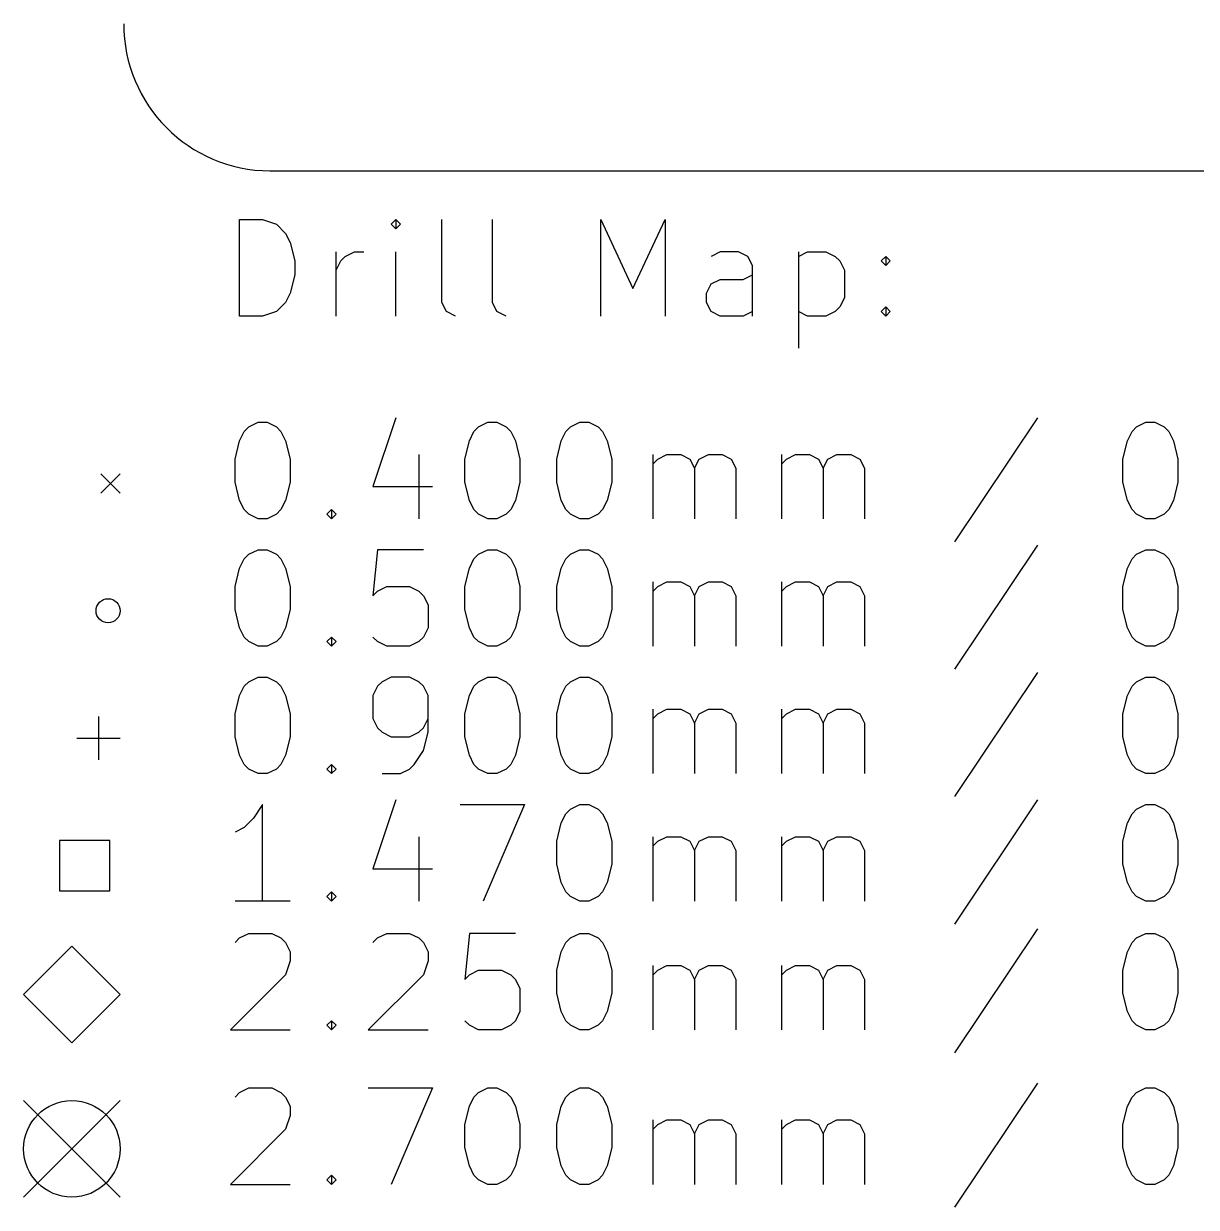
# Model space of a CAD drawing. Extents: x -0.1 to 15.2, y -5.9 to 0.
# Drawn here: x -0.082 to 0.875, y -5.886 to -4.92 of the extents above; entities that cross this region are included whole.
import ezdxf

# ---------------------------------------------------------------- set-up
doc = ezdxf.new("R2010")
doc.units = 0
doc.header["$MEASUREMENT"] = 0
doc.layers.add('BLACK', color=7, linetype='CONTINUOUS')

msp = doc.modelspace()

# ---------------------------------------------------------------- linework, layer by layer
at = {"layer": 'BLACK', "linetype": 'CONTINUOUS'}
for p, q in [((0.119291, -5.04055), (15.076, -5.04055)), ((0.094534, -5.15905), (0.094534, -5.08031)), ((0.094534, -5.08031), (0.113282, -5.08031)), ((0.113282, -5.08031), (0.124531, -5.08406)), ((0.124531, -5.08406), (0.13203, -5.09155)), ((0.222018, -5.08031), (0.218269, -5.08406)), ((0.218269, -5.08406), (0.222018, -5.0878)), ((0.225768, -5.08406), (0.222018, -5.08031)), ((0.222018, -5.08031), (0.222018, -5.0878)), ((0.222018, -5.0878), (0.225768, -5.08406)), ((0.259514, -5.1478), (0.259514, -5.08031)), ((0.300759, -5.1478), (0.300759, -5.08031)), ((0.389248, -5.15905), (0.389248, -5.08031)), ((0.389248, -5.08031), (0.415494, -5.13655)), ((0.415494, -5.13655), (0.441741, -5.08031)), ((0.441741, -5.08031), (0.441741, -5.15905)), ((0.13203, -5.09155), (0.135779, -5.09905)), ((0.135779, -5.09905), (0.139529, -5.11405)), ((0.173275, -5.15905), (0.173275, -5.10655)), ((0.180774, -5.1103), (0.188273, -5.10655)), ((0.188273, -5.10655), (0.195772, -5.10655)), ((0.222018, -5.15905), (0.222018, -5.10655)), ((0.486735, -5.10655), (0.479236, -5.1103)), ((0.501734, -5.10655), (0.486735, -5.10655)), ((0.509233, -5.1103), (0.501734, -5.10655)), ((0.550477, -5.10655), (0.550477, -5.18529)), ((0.550477, -5.1103), (0.557976, -5.10655)), ((0.557976, -5.10655), (0.572975, -5.10655)), ((0.572975, -5.10655), (0.580474, -5.1103)), ((0.139529, -5.11405), (0.139529, -5.1253)), ((0.173275, -5.12155), (0.177024, -5.11405)), ((0.177024, -5.11405), (0.180774, -5.1103)), ((0.512982, -5.1178), (0.509233, -5.1103)), ((0.580474, -5.1103), (0.584223, -5.11405)), ((0.584223, -5.11405), (0.587973, -5.12155)), ((0.617969, -5.11405), (0.621719, -5.1103)), ((0.621719, -5.1178), (0.617969, -5.11405)), ((0.621719, -5.1103), (0.625468, -5.11405)), ((0.621719, -5.1103), (0.621719, -5.1178)), ((0.625468, -5.11405), (0.621719, -5.1178)), ((0.139529, -5.1253), (0.135779, -5.1403)), ((0.505483, -5.12905), (0.512982, -5.1253)), ((0.512982, -5.15905), (0.512982, -5.1178)), ((0.587973, -5.12155), (0.587973, -5.14405)), ((0.475487, -5.1403), (0.479236, -5.1328)), ((0.479236, -5.1328), (0.486735, -5.12905)), ((0.486735, -5.12905), (0.505483, -5.12905)), ((0.135779, -5.1403), (0.13203, -5.1478)), ((0.475487, -5.1478), (0.475487, -5.1403)), ((0.587973, -5.14405), (0.584223, -5.15155)), ((0.124531, -5.1553), (0.113282, -5.15905)), ((0.13203, -5.1478), (0.124531, -5.1553)), ((0.263263, -5.1553), (0.259514, -5.1478)), ((0.270762, -5.15905), (0.263263, -5.1553)), ((0.304508, -5.1553), (0.300759, -5.1478)), ((0.312007, -5.15905), (0.304508, -5.1553)), ((0.479236, -5.1553), (0.475487, -5.1478)), ((0.486735, -5.15905), (0.479236, -5.1553)), ((0.512982, -5.1553), (0.505483, -5.15905)), ((0.557976, -5.15905), (0.550477, -5.1553)), ((0.580474, -5.1553), (0.572975, -5.15905)), ((0.584223, -5.15155), (0.580474, -5.1553)), ((0.617969, -5.1553), (0.621719, -5.15155)), ((0.621719, -5.15905), (0.617969, -5.1553)), ((0.621719, -5.15155), (0.625468, -5.1553)), ((0.621719, -5.15155), (0.621719, -5.15905)), ((0.625468, -5.1553), (0.621719, -5.15905)), ((0.113282, -5.15905), (0.094534, -5.15905)), ((0.505483, -5.15905), (0.486735, -5.15905)), ((0.572975, -5.15905), (0.557976, -5.15905)), ((0.222018, -5.24191), (0.203271, -5.29815)), ((0.745453, -5.24191), (0.677962, -5.34315)), ((0.098284, -5.25316), (0.102033, -5.24941)), ((0.102033, -5.24941), (0.109533, -5.24566)), ((0.109533, -5.24566), (0.117032, -5.24566)), ((0.117032, -5.24566), (0.124531, -5.24941)), ((0.124531, -5.24941), (0.12828, -5.25316)), ((0.285761, -5.25316), (0.28951, -5.24941)), ((0.28951, -5.24941), (0.297009, -5.24566)), ((0.297009, -5.24566), (0.304508, -5.24566)), ((0.304508, -5.24566), (0.312007, -5.24941)), ((0.312007, -5.24941), (0.315757, -5.25316)), ((0.360751, -5.25316), (0.364501, -5.24941)), ((0.364501, -5.24941), (0.372, -5.24566)), ((0.372, -5.24566), (0.379499, -5.24566)), ((0.379499, -5.24566), (0.386998, -5.24941)), ((0.386998, -5.24941), (0.390747, -5.25316)), ((0.822693, -5.25316), (0.826443, -5.24941)), ((0.826443, -5.24941), (0.833942, -5.24566)), ((0.833942, -5.24566), (0.841441, -5.24566)), ((0.841441, -5.24566), (0.84894, -5.24941)), ((0.84894, -5.24941), (0.85269, -5.25316)), ((0.090785, -5.27566), (0.094534, -5.26066)), ((0.094534, -5.26066), (0.098284, -5.25316)), ((0.12828, -5.25316), (0.13203, -5.26066)), ((0.13203, -5.26066), (0.135779, -5.27566)), ((0.278261, -5.27566), (0.282011, -5.26066)), ((0.282011, -5.26066), (0.285761, -5.25316)), ((0.315757, -5.25316), (0.319506, -5.26066)), ((0.319506, -5.26066), (0.323256, -5.27566)), ((0.353252, -5.27566), (0.357002, -5.26066)), ((0.357002, -5.26066), (0.360751, -5.25316)), ((0.390747, -5.25316), (0.394497, -5.26066)), ((0.394497, -5.26066), (0.398246, -5.27566)), ((0.815194, -5.27566), (0.818944, -5.26066)), ((0.818944, -5.26066), (0.822693, -5.25316)), ((0.85269, -5.25316), (0.856439, -5.26066)), ((0.856439, -5.26066), (0.860189, -5.27566)), ((0.240766, -5.27191), (0.240766, -5.3244)), ((0.431992, -5.3244), (0.431992, -5.27191)), ((0.435742, -5.27566), (0.443241, -5.27191)), ((0.443241, -5.27191), (0.454489, -5.27191)), ((0.454489, -5.27191), (0.461989, -5.27566)), ((0.469488, -5.27566), (0.476987, -5.27191)), ((0.476987, -5.27191), (0.488235, -5.27191)), ((0.488235, -5.27191), (0.495734, -5.27566)), ((0.536979, -5.3244), (0.536979, -5.27191)), ((0.540729, -5.27566), (0.548228, -5.27191)), ((0.548228, -5.27191), (0.559476, -5.27191)), ((0.559476, -5.27191), (0.566975, -5.27566)), ((0.574474, -5.27566), (0.581974, -5.27191)), ((0.581974, -5.27191), (0.593222, -5.27191)), ((0.593222, -5.27191), (0.600721, -5.27566)), ((0.090785, -5.2944), (0.090785, -5.27566)), ((0.135779, -5.27566), (0.135779, -5.2944)), ((0.278261, -5.2944), (0.278261, -5.27566)), ((0.323256, -5.27566), (0.323256, -5.2944)), ((0.353252, -5.2944), (0.353252, -5.27566)), ((0.398246, -5.27566), (0.398246, -5.2944)), ((0.431992, -5.27941), (0.435742, -5.27566)), ((0.461989, -5.27566), (0.465738, -5.28316)), ((0.465738, -5.28316), (0.469488, -5.27566)), ((0.495734, -5.27566), (0.499484, -5.28316)), ((0.536979, -5.27941), (0.540729, -5.27566)), ((0.566975, -5.27566), (0.570725, -5.28316)), ((0.570725, -5.28316), (0.574474, -5.27566)), ((0.600721, -5.27566), (0.604471, -5.28316)), ((0.815194, -5.2944), (0.815194, -5.27566)), ((0.860189, -5.27566), (0.860189, -5.2944)), ((-0.018701, -5.2876), (-0.002953, -5.30335)), ((-0.002953, -5.2876), (-0.018701, -5.30335)), ((0.465738, -5.28316), (0.465738, -5.3244)), ((0.499484, -5.28316), (0.499484, -5.3244)), ((0.570725, -5.28316), (0.570725, -5.3244)), ((0.604471, -5.28316), (0.604471, -5.3244)), ((0.094534, -5.3094), (0.090785, -5.2944)), ((0.135779, -5.2944), (0.13203, -5.3094)), ((0.203271, -5.29815), (0.252015, -5.29815)), ((0.282011, -5.3094), (0.278261, -5.2944)), ((0.323256, -5.2944), (0.319506, -5.3094)), ((0.357002, -5.3094), (0.353252, -5.2944)), ((0.398246, -5.2944), (0.394497, -5.3094)), ((0.818944, -5.3094), (0.815194, -5.2944)), ((0.860189, -5.2944), (0.856439, -5.3094)), ((0.098284, -5.3169), (0.094534, -5.3094)), ((0.13203, -5.3094), (0.12828, -5.3169)), ((0.285761, -5.3169), (0.282011, -5.3094)), ((0.319506, -5.3094), (0.315757, -5.3169)), ((0.360751, -5.3169), (0.357002, -5.3094)), ((0.394497, -5.3094), (0.390747, -5.3169)), ((0.822693, -5.3169), (0.818944, -5.3094)), ((0.856439, -5.3094), (0.85269, -5.3169)), ((0.102033, -5.32065), (0.098284, -5.3169)), ((0.12828, -5.3169), (0.124531, -5.32065)), ((0.165776, -5.32065), (0.169525, -5.3169)), ((0.169525, -5.3169), (0.173275, -5.32065)), ((0.169525, -5.3169), (0.169525, -5.3244)), ((0.28951, -5.32065), (0.285761, -5.3169)), ((0.315757, -5.3169), (0.312007, -5.32065)), ((0.364501, -5.32065), (0.360751, -5.3169)), ((0.390747, -5.3169), (0.386998, -5.32065)), ((0.826443, -5.32065), (0.822693, -5.3169)), ((0.85269, -5.3169), (0.84894, -5.32065)), ((0.109533, -5.3244), (0.102033, -5.32065)), ((0.117032, -5.3244), (0.109533, -5.3244)), ((0.124531, -5.32065), (0.117032, -5.3244)), ((0.169525, -5.3244), (0.165776, -5.32065)), ((0.173275, -5.32065), (0.169525, -5.3244)), ((0.297009, -5.3244), (0.28951, -5.32065)), ((0.304508, -5.3244), (0.297009, -5.3244)), ((0.312007, -5.32065), (0.304508, -5.3244)), ((0.372, -5.3244), (0.364501, -5.32065)), ((0.379499, -5.3244), (0.372, -5.3244)), ((0.386998, -5.32065), (0.379499, -5.3244)), ((0.833942, -5.3244), (0.826443, -5.32065)), ((0.841441, -5.3244), (0.833942, -5.3244)), ((0.84894, -5.32065), (0.841441, -5.3244)), ((0.745453, -5.34585), (0.677962, -5.44708)), ((0.094534, -5.3646), (0.098284, -5.3571)), ((0.098284, -5.3571), (0.102033, -5.35335)), ((0.102033, -5.35335), (0.109533, -5.3496)), ((0.109533, -5.3496), (0.117032, -5.3496)), ((0.117032, -5.3496), (0.124531, -5.35335)), ((0.124531, -5.35335), (0.12828, -5.3571)), ((0.12828, -5.3571), (0.13203, -5.3646)), ((0.20702, -5.3496), (0.203271, -5.38709)), ((0.244516, -5.3496), (0.20702, -5.3496)), ((0.282011, -5.3646), (0.285761, -5.3571)), ((0.285761, -5.3571), (0.28951, -5.35335)), ((0.28951, -5.35335), (0.297009, -5.3496)), ((0.297009, -5.3496), (0.304508, -5.3496)), ((0.304508, -5.3496), (0.312007, -5.35335)), ((0.312007, -5.35335), (0.315757, -5.3571)), ((0.315757, -5.3571), (0.319506, -5.3646)), ((0.357002, -5.3646), (0.360751, -5.3571)), ((0.360751, -5.3571), (0.364501, -5.35335)), ((0.364501, -5.35335), (0.372, -5.3496)), ((0.372, -5.3496), (0.379499, -5.3496)), ((0.379499, -5.3496), (0.386998, -5.35335)), ((0.386998, -5.35335), (0.390747, -5.3571)), ((0.390747, -5.3571), (0.394497, -5.3646)), ((0.818944, -5.3646), (0.822693, -5.3571)), ((0.822693, -5.3571), (0.826443, -5.35335)), ((0.826443, -5.35335), (0.833942, -5.3496)), ((0.833942, -5.3496), (0.841441, -5.3496)), ((0.841441, -5.3496), (0.84894, -5.35335)), ((0.84894, -5.35335), (0.85269, -5.3571)), ((0.85269, -5.3571), (0.856439, -5.3646)), ((0.090785, -5.37959), (0.094534, -5.3646)), ((0.13203, -5.3646), (0.135779, -5.37959)), ((0.278261, -5.37959), (0.282011, -5.3646)), ((0.319506, -5.3646), (0.323256, -5.37959)), ((0.353252, -5.37959), (0.357002, -5.3646)), ((0.394497, -5.3646), (0.398246, -5.37959)), ((0.815194, -5.37959), (0.818944, -5.3646)), ((0.856439, -5.3646), (0.860189, -5.37959)), ((0.431992, -5.42834), (0.431992, -5.37584)), ((0.435742, -5.37959), (0.443241, -5.37584)), ((0.443241, -5.37584), (0.454489, -5.37584)), ((0.454489, -5.37584), (0.461989, -5.37959)), ((0.469488, -5.37959), (0.476987, -5.37584)), ((0.476987, -5.37584), (0.488235, -5.37584)), ((0.488235, -5.37584), (0.495734, -5.37959)), ((0.536979, -5.42834), (0.536979, -5.37584)), ((0.540729, -5.37959), (0.548228, -5.37584)), ((0.548228, -5.37584), (0.559476, -5.37584)), ((0.559476, -5.37584), (0.566975, -5.37959)), ((0.574474, -5.37959), (0.581974, -5.37584)), ((0.581974, -5.37584), (0.593222, -5.37584)), ((0.593222, -5.37584), (0.600721, -5.37959)), ((0.090785, -5.39834), (0.090785, -5.37959)), ((0.135779, -5.37959), (0.135779, -5.39834)), ((0.203271, -5.38709), (0.20702, -5.38334)), ((0.20702, -5.38334), (0.214519, -5.37959)), ((0.214519, -5.37959), (0.233267, -5.37959)), ((0.233267, -5.37959), (0.240766, -5.38334)), ((0.240766, -5.38334), (0.244516, -5.38709)), ((0.244516, -5.38709), (0.248265, -5.39459)), ((0.278261, -5.39834), (0.278261, -5.37959)), ((0.323256, -5.37959), (0.323256, -5.39834)), ((0.353252, -5.39834), (0.353252, -5.37959)), ((0.398246, -5.37959), (0.398246, -5.39834)), ((0.431992, -5.38334), (0.435742, -5.37959)), ((0.461989, -5.37959), (0.465738, -5.38709)), ((0.465738, -5.38709), (0.469488, -5.37959)), ((0.465738, -5.38709), (0.465738, -5.42834)), ((0.495734, -5.37959), (0.499484, -5.38709)), ((0.499484, -5.38709), (0.499484, -5.42834)), ((0.536979, -5.38334), (0.540729, -5.37959)), ((0.566975, -5.37959), (0.570725, -5.38709)), ((0.570725, -5.38709), (0.574474, -5.37959)), ((0.570725, -5.38709), (0.570725, -5.42834)), ((0.600721, -5.37959), (0.604471, -5.38709)), ((0.604471, -5.38709), (0.604471, -5.42834)), ((0.815194, -5.39834), (0.815194, -5.37959)), ((0.860189, -5.37959), (0.860189, -5.39834)), ((0.248265, -5.39459), (0.248265, -5.41334)), ((0.094534, -5.41334), (0.090785, -5.39834)), ((0.135779, -5.39834), (0.13203, -5.41334)), ((0.282011, -5.41334), (0.278261, -5.39834)), ((0.323256, -5.39834), (0.319506, -5.41334)), ((0.357002, -5.41334), (0.353252, -5.39834)), ((0.398246, -5.39834), (0.394497, -5.41334)), ((0.818944, -5.41334), (0.815194, -5.39834)), ((0.860189, -5.39834), (0.856439, -5.41334)), ((0.098284, -5.42084), (0.094534, -5.41334)), ((0.13203, -5.41334), (0.12828, -5.42084)), ((0.248265, -5.41334), (0.244516, -5.42084)), ((0.285761, -5.42084), (0.282011, -5.41334)), ((0.319506, -5.41334), (0.315757, -5.42084)), ((0.360751, -5.42084), (0.357002, -5.41334)), ((0.394497, -5.41334), (0.390747, -5.42084)), ((0.822693, -5.42084), (0.818944, -5.41334)), ((0.856439, -5.41334), (0.85269, -5.42084)), ((0.102033, -5.42459), (0.098284, -5.42084)), ((0.109533, -5.42834), (0.102033, -5.42459)), ((0.124531, -5.42459), (0.117032, -5.42834)), ((0.12828, -5.42084), (0.124531, -5.42459)), ((0.165776, -5.42459), (0.169525, -5.42084)), ((0.169525, -5.42834), (0.165776, -5.42459)), ((0.169525, -5.42084), (0.173275, -5.42459)), ((0.169525, -5.42084), (0.169525, -5.42834)), ((0.173275, -5.42459), (0.169525, -5.42834)), ((0.20702, -5.42459), (0.203271, -5.42084)), ((0.214519, -5.42834), (0.20702, -5.42459)), ((0.240766, -5.42459), (0.233267, -5.42834)), ((0.244516, -5.42084), (0.240766, -5.42459)), ((0.28951, -5.42459), (0.285761, -5.42084)), ((0.297009, -5.42834), (0.28951, -5.42459)), ((0.312007, -5.42459), (0.304508, -5.42834)), ((0.315757, -5.42084), (0.312007, -5.42459)), ((0.364501, -5.42459), (0.360751, -5.42084)), ((0.372, -5.42834), (0.364501, -5.42459)), ((0.386998, -5.42459), (0.379499, -5.42834)), ((0.390747, -5.42084), (0.386998, -5.42459)), ((0.826443, -5.42459), (0.822693, -5.42084)), ((0.833942, -5.42834), (0.826443, -5.42459)), ((0.84894, -5.42459), (0.841441, -5.42834)), ((0.85269, -5.42084), (0.84894, -5.42459)), ((0.117032, -5.42834), (0.109533, -5.42834)), ((0.233267, -5.42834), (0.214519, -5.42834)), ((0.304508, -5.42834), (0.297009, -5.42834)), ((0.379499, -5.42834), (0.372, -5.42834)), ((0.841441, -5.42834), (0.833942, -5.42834)), ((0.102033, -5.45728), (0.109533, -5.45353)), ((0.109533, -5.45353), (0.117032, -5.45353)), ((0.117032, -5.45353), (0.124531, -5.45728)), ((0.218269, -5.45353), (0.21077, -5.45728)), ((0.233267, -5.45353), (0.218269, -5.45353)), ((0.240766, -5.45728), (0.233267, -5.45353)), ((0.28951, -5.45728), (0.297009, -5.45353)), ((0.297009, -5.45353), (0.304508, -5.45353)), ((0.304508, -5.45353), (0.312007, -5.45728)), ((0.364501, -5.45728), (0.372, -5.45353)), ((0.372, -5.45353), (0.379499, -5.45353)), ((0.379499, -5.45353), (0.386998, -5.45728)), ((0.745453, -5.44978), (0.677962, -5.55102)), ((0.826443, -5.45728), (0.833942, -5.45353)), ((0.833942, -5.45353), (0.841441, -5.45353)), ((0.841441, -5.45353), (0.84894, -5.45728)), ((0.094534, -5.46853), (0.098284, -5.46103)), ((0.098284, -5.46103), (0.102033, -5.45728)), ((0.124531, -5.45728), (0.12828, -5.46103)), ((0.12828, -5.46103), (0.13203, -5.46853)), ((0.20702, -5.46103), (0.203271, -5.46853)), ((0.21077, -5.45728), (0.20702, -5.46103)), ((0.244516, -5.46103), (0.240766, -5.45728)), ((0.248265, -5.46853), (0.244516, -5.46103)), ((0.282011, -5.46853), (0.285761, -5.46103)), ((0.285761, -5.46103), (0.28951, -5.45728)), ((0.312007, -5.45728), (0.315757, -5.46103)), ((0.315757, -5.46103), (0.319506, -5.46853)), ((0.357002, -5.46853), (0.360751, -5.46103)), ((0.360751, -5.46103), (0.364501, -5.45728)), ((0.386998, -5.45728), (0.390747, -5.46103)), ((0.390747, -5.46103), (0.394497, -5.46853)), ((0.818944, -5.46853), (0.822693, -5.46103)), ((0.822693, -5.46103), (0.826443, -5.45728)), ((0.84894, -5.45728), (0.85269, -5.46103)), ((0.85269, -5.46103), (0.856439, -5.46853)), ((0.090785, -5.48353), (0.094534, -5.46853)), ((0.13203, -5.46853), (0.135779, -5.48353)), ((0.203271, -5.46853), (0.203271, -5.48728)), ((0.248265, -5.49853), (0.248265, -5.46853)), ((0.278261, -5.48353), (0.282011, -5.46853)), ((0.319506, -5.46853), (0.323256, -5.48353)), ((0.353252, -5.48353), (0.357002, -5.46853)), ((0.394497, -5.46853), (0.398246, -5.48353)), ((0.815194, -5.48353), (0.818944, -5.46853)), ((0.856439, -5.46853), (0.860189, -5.48353)), ((0.090785, -5.50228), (0.090785, -5.48353)), ((0.135779, -5.48353), (0.135779, -5.50228)), ((0.278261, -5.50228), (0.278261, -5.48353)), ((0.323256, -5.48353), (0.323256, -5.50228)), ((0.353252, -5.50228), (0.353252, -5.48353)), ((0.398246, -5.48353), (0.398246, -5.50228)), ((0.431992, -5.53227), (0.431992, -5.47978)), ((0.431992, -5.48728), (0.435742, -5.48353)), ((0.435742, -5.48353), (0.443241, -5.47978)), ((0.443241, -5.47978), (0.454489, -5.47978)), ((0.454489, -5.47978), (0.461989, -5.48353)), ((0.461989, -5.48353), (0.465738, -5.49103)), ((0.465738, -5.49103), (0.469488, -5.48353)), ((0.469488, -5.48353), (0.476987, -5.47978)), ((0.476987, -5.47978), (0.488235, -5.47978)), ((0.488235, -5.47978), (0.495734, -5.48353)), ((0.495734, -5.48353), (0.499484, -5.49103)), ((0.536979, -5.53227), (0.536979, -5.47978)), ((0.536979, -5.48728), (0.540729, -5.48353)), ((0.540729, -5.48353), (0.548228, -5.47978)), ((0.548228, -5.47978), (0.559476, -5.47978)), ((0.559476, -5.47978), (0.566975, -5.48353)), ((0.566975, -5.48353), (0.570725, -5.49103)), ((0.570725, -5.49103), (0.574474, -5.48353)), ((0.574474, -5.48353), (0.581974, -5.47978)), ((0.581974, -5.47978), (0.593222, -5.47978)), ((0.593222, -5.47978), (0.600721, -5.48353)), ((0.600721, -5.48353), (0.604471, -5.49103)), ((0.815194, -5.50228), (0.815194, -5.48353)), ((0.860189, -5.48353), (0.860189, -5.50228)), ((-0.02067, -5.48563), (-0.02067, -5.52106)), ((0.203271, -5.48728), (0.20702, -5.49478)), ((0.244516, -5.49478), (0.248265, -5.48728)), ((0.465738, -5.49103), (0.465738, -5.53227)), ((0.499484, -5.49103), (0.499484, -5.53227)), ((0.570725, -5.49103), (0.570725, -5.53227)), ((0.604471, -5.49103), (0.604471, -5.53227)), ((-0.038386, -5.50335), (-0.002953, -5.50335)), ((0.094534, -5.51728), (0.090785, -5.50228)), ((0.135779, -5.50228), (0.13203, -5.51728)), ((0.20702, -5.49478), (0.21077, -5.49853)), ((0.21077, -5.49853), (0.218269, -5.50228)), ((0.218269, -5.50228), (0.233267, -5.50228)), ((0.233267, -5.50228), (0.240766, -5.49853)), ((0.240766, -5.49853), (0.244516, -5.49478)), ((0.244516, -5.51353), (0.248265, -5.49853)), ((0.282011, -5.51728), (0.278261, -5.50228)), ((0.323256, -5.50228), (0.319506, -5.51728)), ((0.357002, -5.51728), (0.353252, -5.50228)), ((0.398246, -5.50228), (0.394497, -5.51728)), ((0.818944, -5.51728), (0.815194, -5.50228)), ((0.860189, -5.50228), (0.856439, -5.51728)), ((0.098284, -5.52477), (0.094534, -5.51728)), ((0.13203, -5.51728), (0.12828, -5.52477)), ((0.237017, -5.52477), (0.244516, -5.51353)), ((0.285761, -5.52477), (0.282011, -5.51728)), ((0.319506, -5.51728), (0.315757, -5.52477)), ((0.360751, -5.52477), (0.357002, -5.51728)), ((0.394497, -5.51728), (0.390747, -5.52477)), ((0.822693, -5.52477), (0.818944, -5.51728)), ((0.856439, -5.51728), (0.85269, -5.52477)), ((0.102033, -5.52852), (0.098284, -5.52477)), ((0.109533, -5.53227), (0.102033, -5.52852)), ((0.117032, -5.53227), (0.109533, -5.53227)), ((0.124531, -5.52852), (0.117032, -5.53227)), ((0.12828, -5.52477), (0.124531, -5.52852)), ((0.165776, -5.52852), (0.169525, -5.52477)), ((0.169525, -5.53227), (0.165776, -5.52852)), ((0.169525, -5.52477), (0.173275, -5.52852)), ((0.169525, -5.52477), (0.169525, -5.53227)), ((0.173275, -5.52852), (0.169525, -5.53227)), ((0.21077, -5.53227), (0.225768, -5.53227)), ((0.225768, -5.53227), (0.233267, -5.52852)), ((0.233267, -5.52852), (0.237017, -5.52477)), ((0.28951, -5.52852), (0.285761, -5.52477)), ((0.297009, -5.53227), (0.28951, -5.52852)), ((0.304508, -5.53227), (0.297009, -5.53227)), ((0.312007, -5.52852), (0.304508, -5.53227)), ((0.315757, -5.52477), (0.312007, -5.52852)), ((0.364501, -5.52852), (0.360751, -5.52477)), ((0.372, -5.53227), (0.364501, -5.52852)), ((0.379499, -5.53227), (0.372, -5.53227)), ((0.386998, -5.52852), (0.379499, -5.53227)), ((0.390747, -5.52477), (0.386998, -5.52852)), ((0.826443, -5.52852), (0.822693, -5.52477)), ((0.833942, -5.53227), (0.826443, -5.52852)), ((0.841441, -5.53227), (0.833942, -5.53227)), ((0.84894, -5.52852), (0.841441, -5.53227)), ((0.85269, -5.52477), (0.84894, -5.52852)), ((0.113282, -5.55747), (0.105783, -5.56872)), ((0.113282, -5.63621), (0.113282, -5.55747)), ((0.222018, -5.55372), (0.203271, -5.60996)), ((0.274512, -5.55747), (0.327005, -5.55747)), ((0.327005, -5.55747), (0.29326, -5.63621)), ((0.360751, -5.56497), (0.364501, -5.56122)), ((0.364501, -5.56122), (0.372, -5.55747)), ((0.372, -5.55747), (0.379499, -5.55747)), ((0.379499, -5.55747), (0.386998, -5.56122)), ((0.386998, -5.56122), (0.390747, -5.56497)), ((0.745453, -5.55372), (0.677962, -5.65496)), ((0.822693, -5.56497), (0.826443, -5.56122)), ((0.826443, -5.56122), (0.833942, -5.55747)), ((0.833942, -5.55747), (0.841441, -5.55747)), ((0.841441, -5.55747), (0.84894, -5.56122)), ((0.84894, -5.56122), (0.85269, -5.56497)), ((0.105783, -5.56872), (0.098284, -5.57622)), ((0.357002, -5.57247), (0.360751, -5.56497)), ((0.390747, -5.56497), (0.394497, -5.57247)), ((0.818944, -5.57247), (0.822693, -5.56497)), ((0.85269, -5.56497), (0.856439, -5.57247)), ((0.098284, -5.57622), (0.090785, -5.57997)), ((0.353252, -5.58747), (0.357002, -5.57247)), ((0.394497, -5.57247), (0.398246, -5.58747)), ((0.815194, -5.58747), (0.818944, -5.57247)), ((0.856439, -5.57247), (0.860189, -5.58747)), ((-0.011429, -5.58682), (-0.052352, -5.58682)), ((-0.052352, -5.58682), (-0.052352, -5.62775)), ((-0.011429, -5.62775), (-0.011429, -5.58682)), ((0.240766, -5.58372), (0.240766, -5.63621)), ((0.353252, -5.60621), (0.353252, -5.58747)), ((0.398246, -5.58747), (0.398246, -5.60621)), ((0.431992, -5.63621), (0.431992, -5.58372)), ((0.431992, -5.59122), (0.435742, -5.58747)), ((0.435742, -5.58747), (0.443241, -5.58372)), ((0.443241, -5.58372), (0.454489, -5.58372)), ((0.454489, -5.58372), (0.461989, -5.58747)), ((0.461989, -5.58747), (0.465738, -5.59497)), ((0.465738, -5.59497), (0.469488, -5.58747)), ((0.469488, -5.58747), (0.476987, -5.58372)), ((0.476987, -5.58372), (0.488235, -5.58372)), ((0.488235, -5.58372), (0.495734, -5.58747)), ((0.495734, -5.58747), (0.499484, -5.59497)), ((0.536979, -5.63621), (0.536979, -5.58372)), ((0.536979, -5.59122), (0.540729, -5.58747)), ((0.540729, -5.58747), (0.548228, -5.58372)), ((0.548228, -5.58372), (0.559476, -5.58372)), ((0.559476, -5.58372), (0.566975, -5.58747)), ((0.566975, -5.58747), (0.570725, -5.59497)), ((0.570725, -5.59497), (0.574474, -5.58747)), ((0.574474, -5.58747), (0.581974, -5.58372)), ((0.581974, -5.58372), (0.593222, -5.58372)), ((0.593222, -5.58372), (0.600721, -5.58747)), ((0.600721, -5.58747), (0.604471, -5.59497)), ((0.815194, -5.60621), (0.815194, -5.58747)), ((0.860189, -5.58747), (0.860189, -5.60621)), ((0.465738, -5.59497), (0.465738, -5.63621)), ((0.499484, -5.59497), (0.499484, -5.63621)), ((0.570725, -5.59497), (0.570725, -5.63621)), ((0.604471, -5.59497), (0.604471, -5.63621)), ((0.203271, -5.60996), (0.252015, -5.60996)), ((0.357002, -5.62121), (0.353252, -5.60621)), ((0.398246, -5.60621), (0.394497, -5.62121)), ((0.818944, -5.62121), (0.815194, -5.60621)), ((0.860189, -5.60621), (0.856439, -5.62121)), ((-0.052352, -5.62775), (-0.011429, -5.62775)), ((0.165776, -5.63246), (0.169525, -5.62871)), ((0.169525, -5.62871), (0.173275, -5.63246)), ((0.169525, -5.62871), (0.169525, -5.63621)), ((0.360751, -5.62871), (0.357002, -5.62121)), ((0.364501, -5.63246), (0.360751, -5.62871)), ((0.390747, -5.62871), (0.386998, -5.63246)), ((0.394497, -5.62121), (0.390747, -5.62871)), ((0.822693, -5.62871), (0.818944, -5.62121)), ((0.826443, -5.63246), (0.822693, -5.62871)), ((0.85269, -5.62871), (0.84894, -5.63246)), ((0.856439, -5.62121), (0.85269, -5.62871)), ((0.135779, -5.63621), (0.090785, -5.63621)), ((0.169525, -5.63621), (0.165776, -5.63246)), ((0.173275, -5.63246), (0.169525, -5.63621)), ((0.372, -5.63621), (0.364501, -5.63246)), ((0.379499, -5.63621), (0.372, -5.63621)), ((0.386998, -5.63246), (0.379499, -5.63621)), ((0.833942, -5.63621), (0.826443, -5.63246)), ((0.841441, -5.63621), (0.833942, -5.63621)), ((0.84894, -5.63246), (0.841441, -5.63621)), ((0.090785, -5.67009), (0.094534, -5.66634)), ((0.094534, -5.66634), (0.102033, -5.66259)), ((0.102033, -5.66259), (0.120781, -5.66259)), ((0.120781, -5.66259), (0.12828, -5.66634)), ((0.12828, -5.66634), (0.13203, -5.67009)), ((0.203271, -5.67009), (0.20702, -5.66634)), ((0.20702, -5.66634), (0.214519, -5.66259)), ((0.214519, -5.66259), (0.233267, -5.66259)), ((0.233267, -5.66259), (0.240766, -5.66634)), ((0.240766, -5.66634), (0.244516, -5.67009)), ((0.282011, -5.66259), (0.278261, -5.70008)), ((0.319506, -5.66259), (0.282011, -5.66259)), ((0.360751, -5.67009), (0.364501, -5.66634)), ((0.364501, -5.66634), (0.372, -5.66259)), ((0.372, -5.66259), (0.379499, -5.66259)), ((0.379499, -5.66259), (0.386998, -5.66634)), ((0.386998, -5.66634), (0.390747, -5.67009)), ((0.745453, -5.65884), (0.677962, -5.76008)), ((0.822693, -5.67009), (0.826443, -5.66634)), ((0.826443, -5.66634), (0.833942, -5.66259)), ((0.833942, -5.66259), (0.841441, -5.66259)), ((0.841441, -5.66259), (0.84894, -5.66634)), ((0.84894, -5.66634), (0.85269, -5.67009)), ((-0.042324, -5.67303), (-0.081694, -5.7124)), ((-0.002953, -5.7124), (-0.042324, -5.67303)), ((0.13203, -5.67009), (0.135779, -5.67759)), ((0.135779, -5.67759), (0.135779, -5.68509)), ((0.244516, -5.67009), (0.248265, -5.67759)), ((0.248265, -5.67759), (0.248265, -5.68509)), ((0.353252, -5.69259), (0.357002, -5.67759)), ((0.357002, -5.67759), (0.360751, -5.67009)), ((0.390747, -5.67009), (0.394497, -5.67759)), ((0.394497, -5.67759), (0.398246, -5.69259)), ((0.815194, -5.69259), (0.818944, -5.67759)), ((0.818944, -5.67759), (0.822693, -5.67009)), ((0.85269, -5.67009), (0.856439, -5.67759)), ((0.856439, -5.67759), (0.860189, -5.69259)), ((0.135779, -5.68509), (0.13203, -5.69633)), ((0.248265, -5.68509), (0.244516, -5.69633)), ((0.13203, -5.69633), (0.087035, -5.74133)), ((0.244516, -5.69633), (0.199521, -5.74133)), ((0.278261, -5.70008), (0.282011, -5.69633)), ((0.282011, -5.69633), (0.28951, -5.69259)), ((0.28951, -5.69259), (0.308258, -5.69259)), ((0.308258, -5.69259), (0.315757, -5.69633)), ((0.315757, -5.69633), (0.319506, -5.70008)), ((0.353252, -5.71133), (0.353252, -5.69259)), ((0.398246, -5.69259), (0.398246, -5.71133)), ((0.431992, -5.74133), (0.431992, -5.68884)), ((0.431992, -5.69633), (0.435742, -5.69259)), ((0.435742, -5.69259), (0.443241, -5.68884)), ((0.443241, -5.68884), (0.454489, -5.68884)), ((0.454489, -5.68884), (0.461989, -5.69259)), ((0.461989, -5.69259), (0.465738, -5.70008)), ((0.465738, -5.70008), (0.469488, -5.69259)), ((0.469488, -5.69259), (0.476987, -5.68884)), ((0.476987, -5.68884), (0.488235, -5.68884)), ((0.488235, -5.68884), (0.495734, -5.69259)), ((0.495734, -5.69259), (0.499484, -5.70008)), ((0.536979, -5.74133), (0.536979, -5.68884)), ((0.536979, -5.69633), (0.540729, -5.69259)), ((0.540729, -5.69259), (0.548228, -5.68884)), ((0.548228, -5.68884), (0.559476, -5.68884)), ((0.559476, -5.68884), (0.566975, -5.69259)), ((0.566975, -5.69259), (0.570725, -5.70008)), ((0.570725, -5.70008), (0.574474, -5.69259)), ((0.574474, -5.69259), (0.581974, -5.68884)), ((0.581974, -5.68884), (0.593222, -5.68884)), ((0.593222, -5.68884), (0.600721, -5.69259)), ((0.600721, -5.69259), (0.604471, -5.70008)), ((0.815194, -5.71133), (0.815194, -5.69259)), ((0.860189, -5.69259), (0.860189, -5.71133)), ((0.319506, -5.70008), (0.323256, -5.70758)), ((0.465738, -5.70008), (0.465738, -5.74133)), ((0.499484, -5.70008), (0.499484, -5.74133)), ((0.570725, -5.70008), (0.570725, -5.74133)), ((0.604471, -5.70008), (0.604471, -5.74133)), ((-0.081694, -5.7124), (-0.042324, -5.75177)), ((-0.042324, -5.75177), (-0.002953, -5.7124)), ((0.323256, -5.70758), (0.323256, -5.72633)), ((0.357002, -5.72633), (0.353252, -5.71133)), ((0.398246, -5.71133), (0.394497, -5.72633)), ((0.818944, -5.72633), (0.815194, -5.71133)), ((0.860189, -5.71133), (0.856439, -5.72633)), ((0.165776, -5.73758), (0.169525, -5.73383)), ((0.169525, -5.73383), (0.173275, -5.73758)), ((0.169525, -5.73383), (0.169525, -5.74133)), ((0.282011, -5.73758), (0.278261, -5.73383)), ((0.319506, -5.73383), (0.315757, -5.73758)), ((0.323256, -5.72633), (0.319506, -5.73383)), ((0.360751, -5.73383), (0.357002, -5.72633)), ((0.364501, -5.73758), (0.360751, -5.73383)), ((0.390747, -5.73383), (0.386998, -5.73758)), ((0.394497, -5.72633), (0.390747, -5.73383)), ((0.822693, -5.73383), (0.818944, -5.72633)), ((0.826443, -5.73758), (0.822693, -5.73383)), ((0.85269, -5.73383), (0.84894, -5.73758)), ((0.856439, -5.72633), (0.85269, -5.73383)), ((0.087035, -5.74133), (0.135779, -5.74133)), ((0.169525, -5.74133), (0.165776, -5.73758)), ((0.173275, -5.73758), (0.169525, -5.74133)), ((0.199521, -5.74133), (0.248265, -5.74133)), ((0.28951, -5.74133), (0.282011, -5.73758)), ((0.308258, -5.74133), (0.28951, -5.74133)), ((0.315757, -5.73758), (0.308258, -5.74133)), ((0.372, -5.74133), (0.364501, -5.73758)), ((0.379499, -5.74133), (0.372, -5.74133)), ((0.386998, -5.73758), (0.379499, -5.74133)), ((0.833942, -5.74133), (0.826443, -5.73758)), ((0.841441, -5.74133), (0.833942, -5.74133)), ((0.84894, -5.73758), (0.841441, -5.74133)), ((0.090785, -5.79607), (0.094534, -5.79232)), ((0.094534, -5.79232), (0.102033, -5.78857)), ((0.102033, -5.78857), (0.120781, -5.78857)), ((0.120781, -5.78857), (0.12828, -5.79232)), ((0.12828, -5.79232), (0.13203, -5.79607)), ((0.199521, -5.78857), (0.252015, -5.78857)), ((0.252015, -5.78857), (0.218269, -5.86731)), ((0.285761, -5.79607), (0.28951, -5.79232)), ((0.28951, -5.79232), (0.297009, -5.78857)), ((0.297009, -5.78857), (0.304508, -5.78857)), ((0.304508, -5.78857), (0.312007, -5.79232)), ((0.312007, -5.79232), (0.315757, -5.79607)), ((0.360751, -5.79607), (0.364501, -5.79232)), ((0.364501, -5.79232), (0.372, -5.78857)), ((0.372, -5.78857), (0.379499, -5.78857)), ((0.379499, -5.78857), (0.386998, -5.79232)), ((0.386998, -5.79232), (0.390747, -5.79607)), ((0.745453, -5.78482), (0.677962, -5.88606)), ((0.822693, -5.79607), (0.826443, -5.79232)), ((0.826443, -5.79232), (0.833942, -5.78857)), ((0.833942, -5.78857), (0.841441, -5.78857)), ((0.841441, -5.78857), (0.84894, -5.79232)), ((0.84894, -5.79232), (0.85269, -5.79607)), ((-0.081694, -5.79902), (-0.002953, -5.87776)), ((-0.002953, -5.79902), (-0.081694, -5.87776)), ((0.13203, -5.79607), (0.135779, -5.80357)), ((0.282011, -5.80357), (0.285761, -5.79607)), ((0.315757, -5.79607), (0.319506, -5.80357)), ((0.357002, -5.80357), (0.360751, -5.79607)), ((0.390747, -5.79607), (0.394497, -5.80357)), ((0.818944, -5.80357), (0.822693, -5.79607)), ((0.85269, -5.79607), (0.856439, -5.80357)), ((0.135779, -5.81107), (0.13203, -5.82232)), ((0.135779, -5.80357), (0.135779, -5.81107)), ((0.278261, -5.81857), (0.282011, -5.80357)), ((0.319506, -5.80357), (0.323256, -5.81857)), ((0.353252, -5.81857), (0.357002, -5.80357)), ((0.394497, -5.80357), (0.398246, -5.81857)), ((0.815194, -5.81857), (0.818944, -5.80357)), ((0.856439, -5.80357), (0.860189, -5.81857)), ((0.13203, -5.82232), (0.087035, -5.86731)), ((0.278261, -5.83732), (0.278261, -5.81857)), ((0.323256, -5.81857), (0.323256, -5.83732)), ((0.353252, -5.83732), (0.353252, -5.81857)), ((0.398246, -5.81857), (0.398246, -5.83732)), ((0.431992, -5.86731), (0.431992, -5.81482)), ((0.431992, -5.82232), (0.435742, -5.81857)), ((0.435742, -5.81857), (0.443241, -5.81482)), ((0.443241, -5.81482), (0.454489, -5.81482)), ((0.454489, -5.81482), (0.461989, -5.81857)), ((0.461989, -5.81857), (0.465738, -5.82607)), ((0.465738, -5.82607), (0.469488, -5.81857)), ((0.469488, -5.81857), (0.476987, -5.81482)), ((0.476987, -5.81482), (0.488235, -5.81482)), ((0.488235, -5.81482), (0.495734, -5.81857)), ((0.495734, -5.81857), (0.499484, -5.82607)), ((0.536979, -5.86731), (0.536979, -5.81482)), ((0.536979, -5.82232), (0.540729, -5.81857)), ((0.540729, -5.81857), (0.548228, -5.81482)), ((0.548228, -5.81482), (0.559476, -5.81482)), ((0.559476, -5.81482), (0.566975, -5.81857)), ((0.566975, -5.81857), (0.570725, -5.82607)), ((0.570725, -5.82607), (0.574474, -5.81857)), ((0.574474, -5.81857), (0.581974, -5.81482)), ((0.581974, -5.81482), (0.593222, -5.81482)), ((0.593222, -5.81482), (0.600721, -5.81857)), ((0.600721, -5.81857), (0.604471, -5.82607)), ((0.815194, -5.83732), (0.815194, -5.81857)), ((0.860189, -5.81857), (0.860189, -5.83732)), ((0.465738, -5.82607), (0.465738, -5.86731)), ((0.499484, -5.82607), (0.499484, -5.86731)), ((0.570725, -5.82607), (0.570725, -5.86731)), ((0.604471, -5.82607), (0.604471, -5.86731)), ((0.282011, -5.85232), (0.278261, -5.83732)), ((0.323256, -5.83732), (0.319506, -5.85232)), ((0.357002, -5.85232), (0.353252, -5.83732)), ((0.398246, -5.83732), (0.394497, -5.85232)), ((0.818944, -5.85232), (0.815194, -5.83732)), ((0.860189, -5.83732), (0.856439, -5.85232)), ((0.165776, -5.86356), (0.169525, -5.85981)), ((0.169525, -5.85981), (0.173275, -5.86356)), ((0.169525, -5.85981), (0.169525, -5.86731)), ((0.285761, -5.85981), (0.282011, -5.85232)), ((0.28951, -5.86356), (0.285761, -5.85981)), ((0.315757, -5.85981), (0.312007, -5.86356)), ((0.319506, -5.85232), (0.315757, -5.85981)), ((0.360751, -5.85981), (0.357002, -5.85232)), ((0.364501, -5.86356), (0.360751, -5.85981)), ((0.390747, -5.85981), (0.386998, -5.86356)), ((0.394497, -5.85232), (0.390747, -5.85981)), ((0.822693, -5.85981), (0.818944, -5.85232)), ((0.826443, -5.86356), (0.822693, -5.85981)), ((0.85269, -5.85981), (0.84894, -5.86356)), ((0.856439, -5.85232), (0.85269, -5.85981)), ((0.087035, -5.86731), (0.135779, -5.86731)), ((0.169525, -5.86731), (0.165776, -5.86356)), ((0.173275, -5.86356), (0.169525, -5.86731)), ((0.297009, -5.86731), (0.28951, -5.86356)), ((0.304508, -5.86731), (0.297009, -5.86731)), ((0.312007, -5.86356), (0.304508, -5.86731)), ((0.372, -5.86731), (0.364501, -5.86356)), ((0.379499, -5.86731), (0.372, -5.86731)), ((0.386998, -5.86356), (0.379499, -5.86731)), ((0.833942, -5.86731), (0.826443, -5.86356)), ((0.841441, -5.86731), (0.833942, -5.86731)), ((0.84894, -5.86356), (0.841441, -5.86731))]:
    msp.add_line(p, q, dxfattribs=at)
at = {"layer": 'BLACK'}
for centre, radius in [((-0.012796, -5.39941), 0.009843), ((-0.042324, -5.83839), 0.03937)]:
    msp.add_circle(centre, radius, dxfattribs=at)
msp.add_arc((0.119685, -4.92087), 0.119686, -180.188, -90.1885, dxfattribs=at)

doc.saveas('drawing.dxf')
